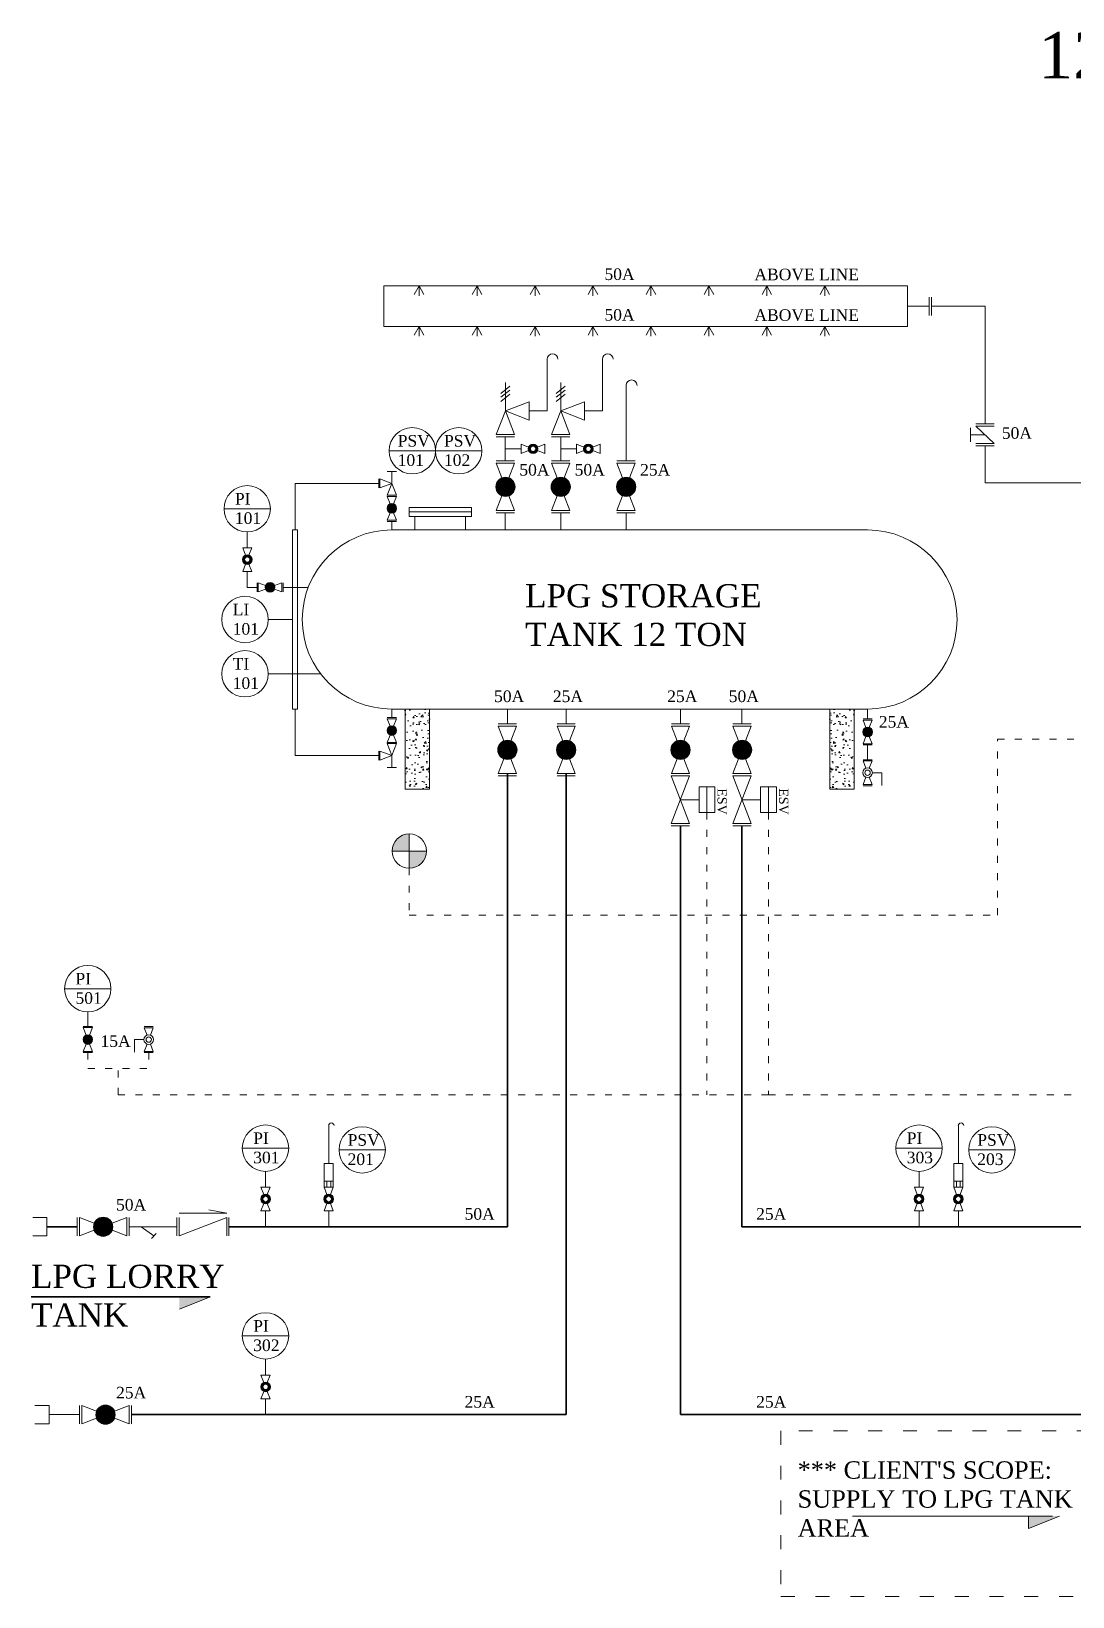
# Model space of a CAD drawing. Header units: inches. Extents: x 774 to 1084, y -870 to -660.
# Drawn here: x 813.7 to 903.5, y -795.3 to -660.3 of the extents above; entities that cross this region are included whole.
import ezdxf

# ---------------------------------------------------------------- set-up
doc = ezdxf.new("R2010")
doc.units = ezdxf.units.IN
doc.header["$MEASUREMENT"] = 0
doc.linetypes.add('ACAD_ISO03W100', pattern=[30, 12, -18])
doc.linetypes.add('ACAD_ISO08W100', pattern=[36, 24, -3, 6, -3])
doc.layers.get('0').update_dxf_attribs({"lineweight": 5})
for name, color, linetype, lineweight in [('AIR', 4, 'ACAD_ISO08W100', 5), ('LIQUID LINE', 5, 'Continuous', 35), ('TEXT', 1, 'Continuous', 5), ('VALVE', 7, 'Continuous', 5), ('VAPOR LINE', 2, 'Continuous', 35)]:
    doc.layers.add(name, color=color, linetype=linetype, lineweight=lineweight)
doc.styles.get("Standard").update_dxf_attribs({"font": 'times.ttf'})

# ---------------------------------------------------------------- blocks, each defined once
blk = doc.blocks.new('STRAINER')
for p, q in [((825.68, -548.83), (825.68, -547.26)), ((825.88, -548.83), (825.88, -547.26)), ((829.99, -548.83), (829.99, -547.26)), ((830.19, -548.83), (830.19, -547.26)), ((829.99, -548.05), (825.88, -548.05)), ((826.92, -548.05), (828.01, -548.83)), ((827.8, -549.06), (828.2, -548.64))]:
    blk.add_line(p, q)
blk = doc.blocks.new('CHECK VALVE')
for p, q in [((836.47, -546.89), (834.92, -546.58)), ((832.17, -548.83), (832.17, -547.26)), ((836.47, -546.89), (832.37, -546.89)), ((832.37, -548.83), (832.37, -547.26)), ((836.47, -547.26), (832.37, -548.83)), ((836.47, -548.83), (836.47, -547.26)), ((836.67, -548.83), (836.67, -547.26))]:
    blk.add_line(p, q)
blk = doc.blocks.new('GLOBLE')
h = blk.add_hatch(color=256)
h.dxf.hatch_style = 1
h.paths.add_polyline_path([(840.92, -548.05, 1), (842.58, -548.05, 1)])
for p, q in [((839.5, -548.83), (839.5, -547.26)), ((839.7, -548.83), (839.7, -547.26)), ((839.7, -547.26), (840.98, -547.75)), ((843.8, -547.26), (842.53, -547.75)), ((843.8, -548.83), (843.8, -547.26)), ((844, -548.83), (844, -547.26)), ((840.98, -548.34), (839.7, -548.83)), ((842.53, -548.34), (843.8, -548.83))]:
    blk.add_line(p, q)
blk.add_circle((841.75, -548.05), 0.83)
blk = doc.blocks.new('ESV')
for p, q in [((922.73, -504.32), (922.73, -502.96)), ((922.73, -502.96), (924.92, -502.96)), ((924.92, -504.32), (924.92, -502.96)), ((922.73, -503.64), (924.92, -503.64)), ((922.73, -504.32), (924.92, -504.32)), ((923.83, -505.93), (923.83, -504.32)), ((921.58, -506.72), (921.58, -505.14)), ((921.78, -506.72), (921.78, -505.14)), ((921.78, -505.14), (925.88, -506.72)), ((925.88, -505.14), (921.78, -506.72)), ((925.88, -506.72), (925.88, -505.14)), ((926.08, -506.72), (926.08, -505.14))]:
    blk.add_line(p, q)
at = {"insert": (922.84, -501.93), "char_height": 0.8, "attachment_point": 1}
blk.add_mtext_dynamic_manual_height_columns('ESV', width=0.6359, gutter_width=1, heights=[0], dxfattribs=at)
blk = doc.blocks.new('GAS ALARM')
h = blk.add_hatch(color=3)
h.paths.add_polyline_path([(844.78, -506.2), (846.25, -506.2), (846.25, -504.72, 0.414214)])
h.paths.add_polyline_path([(847.73, -506.2), (846.25, -506.2), (846.25, -507.67, 0.414214)])
for p, q in [((846.25, -504.72), (846.25, -507.67)), ((844.78, -506.2), (847.73, -506.2))]:
    blk.add_line(p, q)
blk.add_circle((846.25, -506.2), 1.48)
blk = doc.blocks.new('SAFETY VVVV')
at = {"layer": 'VALVE'}
for p, q in [((862.9, -470.89), (862.9, -466.44)), ((858.91, -469.39), (859.7, -468.77)), ((858.91, -469.72), (859.7, -469.1)), ((858.91, -470.07), (859.7, -469.46)), ((859.31, -470.89), (859.31, -468.45)), ((858.52, -472.94), (859.31, -470.89)), ((859.31, -470.89), (861.36, -470.1)), ((859.31, -470.89), (860.1, -472.94)), ((861.36, -471.68), (859.31, -470.89)), ((861.36, -470.1), (861.36, -471.68)), ((861.36, -470.89), (862.9, -470.89)), ((860.1, -472.94), (858.52, -472.94))]:
    blk.add_line(p, q, dxfattribs=at)
blk.add_arc((863.37, -466.44), 0.467, 0, 180, dxfattribs=at)
blk = doc.blocks.new('STOP VV')
at = {"layer": 'VALVE'}
h = blk.add_hatch(color=256, dxfattribs=at)
h.dxf.hatch_style = 1
h.paths.add_polyline_path([(1002.34, -533.21, 1), (1004, -533.21, 1)])
h.paths.add_polyline_path([(1003.64, -533.21, -1), (1002.71, -533.21, -1)], flags=16)
for p, q in [((1001.12, -534), (1001.12, -532.42)), ((1001.12, -532.42), (1002.4, -532.91)), ((1002.4, -533.51), (1001.12, -534)), ((1005.22, -532.42), (1003.95, -532.91)), ((1003.95, -533.51), (1005.22, -534)), ((1005.22, -534), (1005.22, -532.42))]:
    blk.add_line(p, q)
for radius in [0.83, 0.464]:
    blk.add_circle((1003.17, -533.21), radius)
blk = doc.blocks.new('LINE SAFETY VV')
for p, q in [((845.11, -533.12), (845.11, -529.87)), ((845.11, -538.58), (845.11, -537.22))]:
    blk.add_line(p, q)
for points in [[(844.71, -533.12), (845.5, -533.12), (845.5, -535.17), (844.71, -535.17)], [(844.71, -535.17), (845.5, -535.17), (845.5, -534.67), (844.71, -534.67)], [(844.96, -534.67), (845.28, -534.67), (845.28, -535.17), (844.96, -535.17)]]:
    blk.add_lwpolyline(points, close=True)
blk.add_arc((845.34, -529.87), 0.233, 0, 180)
at = {"layer": 'VALVE', "xscale": 0.5, "yscale": 0.5, "zscale": 0.5, "rotation": 270}
blk.add_blockref('STOP VV', (1111.71, -34.61), dxfattribs=at)
blk = doc.blocks.new('BALL VV')
for p, q in [((151.6, 155.26), (151.6, 156.87)), ((151.6, 156.87), (153.79, 156.87)), ((149.35, 153.64), (149.35, 155.21)), ((149.55, 153.64), (149.55, 155.21)), ((149.55, 155.21), (150.83, 154.72)), ((150.83, 154.13), (149.55, 153.64)), ((153.65, 155.21), (152.38, 154.72)), ((152.38, 154.13), (153.65, 153.64)), ((153.65, 153.64), (153.65, 155.21)), ((153.85, 153.64), (153.85, 155.21))]:
    blk.add_line(p, q)
for radius in [0.83, 0.464]:
    blk.add_circle((151.6, 154.42), radius)

msp = doc.modelspace()

# ---------------------------------------------------------------- hatches: boundary and pattern name
h = msp.add_hatch()
h.set_pattern_fill('AR-CONC', color=256, scale=0.2, style=0)
h.set_pattern_definition([(50, (-10, -215.3505), (1.4345204, -0.1255043), [0.15, -1.65]), (355, (-10, -215.3505), (-0.2775027, 1.5043843), [0.12, -1.32]), (100.4514, (-9.8805, -215.361), (1.1570188, 1.378879), [0.1274804, -1.4022842]), (46.1842, (-10, -214.9505), (2.134482, -0.331038), [0.225, -2.475]), (96.6356, (-9.8221, -214.978), (1.8693254, 1.9482357), [0.1912206, -2.103426]), (351.1842, (-10, -214.9505), (1.869324, 1.948237), [0.18, -1.98]), (21, (-9.8, -215.0505), (1.1938141, -0.8052378), [0.15, -1.65]), (326, (-9.8, -215.0505), (0.4866307, 1.4503), [0.12, -1.32]), (71.4514, (-9.7005, -215.1176), (1.6804453, 0.645061), [0.1274804, -1.4022842]), (37.5, (-10, -215.3505), (0.0243197, 0.6657877), [0, -1.304, 0, -1.34, 0, -1.325]), (7.5, (-10, -215.3505), (0.5261391, 0.7888234), [0, -0.764, 0, -1.274, 0, -0.505]), (327.5, (-10.446, -215.3505), (1.06764487, -0.04510974), [0, -0.5, 0, -1.56, 0, -2.07]), (317.5, (-10.646, -215.3505), (1.1663723, 0.20021), [0, -0.65, 0, -1.036, 0, -1.47])])
h.paths.add_polyline_path([(848, -718.76), (845.9, -718.76), (845.9, -725.66), (848, -725.66)])
h = msp.add_hatch()
h.set_pattern_fill('AR-CONC', color=256, scale=0.2, style=0)
h.set_pattern_definition([(130, (1740.5144, -215.3505), (-1.4345204, -0.1255043), [0.15, -1.65]), (185, (1740.5144, -215.3505), (0.2775027, 1.5043843), [0.12, -1.32]), (79.5486, (1740.3948, -215.361), (-1.1570188, 1.378879), [0.1274804, -1.4022842]), (133.8158, (1740.5144, -214.9505), (-2.134482, -0.331038), [0.225, -2.475]), (83.3644, (1740.3365, -214.978), (-1.8693254, 1.9482357), [0.1912206, -2.103426]), (188.8158, (1740.5144, -214.9505), (-1.869324, 1.948237), [0.18, -1.98]), (159, (1740.3144, -215.0505), (-1.1938141, -0.8052378), [0.15, -1.65]), (214, (1740.3144, -215.0505), (-0.4866307, 1.4503), [0.12, -1.32]), (108.5486, (1740.2149, -215.1176), (-1.6804453, 0.645061), [0.1274804, -1.4022842]), (142.5, (1740.51436, -215.3505), (-0.0243197, 0.6657877), [0, -1.304, 0, -1.34, 0, -1.325]), (172.5, (1740.51436, -215.3505), (-0.5261391, 0.7888234), [0, -0.764, 0, -1.274, 0, -0.505]), (212.5, (1740.96036, -215.3505), (-1.06764487, -0.04510974), [0, -0.5, 0, -1.56, 0, -2.07]), (222.5, (1741.1604, -215.3505), (-1.1663723, 0.20021), [0, -0.65, 0, -1.036, 0, -1.47])])
h.paths.add_polyline_path([(882.52, -725.66), (884.61, -725.66), (884.61, -718.76), (882.52, -718.76)])
h = msp.add_hatch(color=256)
h.dxf.hatch_style = 1
h.paths.add_polyline_path([(826.42, -769.43), (826.42, -770.51), (829.09, -769.43)])
h = msp.add_hatch(color=256)
h.dxf.hatch_style = 1
h.paths.add_polyline_path([(899.66, -788.35), (899.66, -789.42), (902.33, -788.35)])

# ---------------------------------------------------------------- linework, layer by layer
at = {"color": 3}
for p, q in [((844.04, -682.28), (887.29, -682.28)), ((844.04, -682.28), (844.04, -685.78)), ((847.09, -682.28), (846.67, -683.02)), ((847.09, -683.12), (847.09, -682.28)), ((847.09, -682.28), (847.5, -683.02)), ((852.09, -682.28), (851.67, -683.02)), ((852.09, -683.12), (852.09, -682.28)), ((852.09, -682.28), (852.5, -683.02)), ((857.09, -682.28), (856.67, -683.02)), ((857.09, -683.12), (857.09, -682.28)), ((857.09, -682.28), (857.5, -683.02)), ((862.09, -682.28), (861.67, -683.02)), ((862.09, -683.12), (862.09, -682.28)), ((862.09, -682.28), (862.5, -683.02)), ((867.09, -682.28), (866.67, -683.02)), ((867.09, -683.12), (867.09, -682.28)), ((867.09, -682.28), (867.5, -683.02)), ((872.09, -682.28), (871.67, -683.02)), ((872.09, -683.12), (872.09, -682.28)), ((872.09, -682.28), (872.5, -683.02)), ((877.09, -682.28), (876.67, -683.02)), ((877.09, -683.12), (877.09, -682.28)), ((877.09, -682.28), (877.5, -683.02)), ((882.09, -682.28), (881.67, -683.02)), ((882.09, -683.12), (882.09, -682.28)), ((882.09, -682.28), (882.5, -683.02)), ((887.29, -682.28), (889.21, -682.28)), ((889.21, -682.28), (889.21, -685.78)), ((889.21, -684.03), (891.09, -684.03)), ((891.29, -684.03), (895.91, -684.03)), ((895.91, -684.03), (895.91, -694.17)), ((844.04, -685.78), (887.29, -685.78)), ((847.09, -685.78), (846.67, -686.52)), ((847.09, -686.62), (847.09, -685.78)), ((847.09, -685.78), (847.5, -686.52)), ((852.09, -685.78), (851.67, -686.52)), ((852.09, -686.62), (852.09, -685.78)), ((852.09, -685.78), (852.5, -686.52)), ((857.09, -685.78), (856.67, -686.52)), ((857.09, -686.62), (857.09, -685.78)), ((857.09, -685.78), (857.5, -686.52)), ((862.09, -685.78), (861.67, -686.52)), ((862.09, -686.62), (862.09, -685.78)), ((862.09, -685.78), (862.5, -686.52)), ((867.09, -685.78), (866.67, -686.52)), ((867.09, -686.62), (867.09, -685.78)), ((867.09, -685.78), (867.5, -686.52)), ((872.09, -685.78), (871.67, -686.52)), ((872.09, -686.62), (872.09, -685.78)), ((872.09, -685.78), (872.5, -686.52)), ((877.09, -685.78), (876.67, -686.52)), ((877.09, -686.62), (877.09, -685.78)), ((877.09, -685.78), (877.5, -686.52)), ((882.09, -685.78), (881.67, -686.52)), ((882.09, -686.62), (882.09, -685.78)), ((882.09, -685.78), (882.5, -686.52)), ((887.29, -685.78), (889.21, -685.78)), ((895.91, -696.06), (895.91, -699.25)), ((933.86, -699.25), (895.91, -699.25))]:
    msp.add_line(p, q, dxfattribs=at)
for p, q in [((891.09, -684.82), (891.09, -683.24)), ((891.29, -684.82), (891.29, -683.24)), ((864.95, -697.35), (864.95, -690.85)), ((894.64, -695.73), (894.64, -694.5)), ((896.7, -694.17), (895.12, -694.17)), ((896.7, -694.37), (895.12, -694.37)), ((895.12, -694.37), (896.7, -695.86)), ((853.74, -695.3), (855.32, -695.3)), ((854.53, -695.3), (854.53, -697.35)), ((855.9, -696.32), (854.53, -696.32)), ((858.52, -695.3), (860.1, -695.3)), ((859.31, -695.3), (859.31, -697.35)), ((860.67, -696.32), (859.31, -696.32)), ((895.91, -695.12), (894.64, -695.12)), ((896.7, -695.86), (895.12, -695.86)), ((896.7, -696.06), (895.12, -696.06)), ((844.51, -696.49), (848.51, -696.49)), ((848.51, -696.49), (852.51, -696.49)), ((860.1, -697.55), (858.52, -697.55)), ((843.62, -698.91), (843.62, -699.7)), ((843.72, -698.91), (843.72, -699.7)), ((844.74, -699.31), (843.72, -698.91)), ((845.14, -698.28), (844.35, -698.28)), ((844.74, -699.31), (844.74, -698.28)), ((843.62, -699.31), (836.4, -699.31)), ((836.4, -703.32), (836.4, -699.31)), ((843.72, -699.7), (844.74, -699.31)), ((844.35, -700.33), (844.74, -699.31)), ((845.14, -700.33), (844.35, -700.33)), ((845.14, -700.43), (844.35, -700.43)), ((844.74, -699.31), (845.14, -700.33)), ((830.27, -701.49), (834.27, -701.49)), ((844.74, -703.32), (844.74, -702.58)), ((854.53, -703.32), (854.53, -701.85)), ((859.31, -703.32), (859.31, -701.85)), ((864.95, -703.32), (864.95, -701.85)), ((832.27, -703.49), (832.27, -704.85)), ((836.61, -703.32), (836.19, -703.32)), ((836.19, -703.32), (836.19, -718.76)), ((836.61, -703.32), (836.61, -718.76)), ((832.27, -706.9), (832.27, -708.27)), ((832.27, -708.27), (833.12, -708.27)), ((835.37, -708.27), (837.53, -708.27)), ((834.08, -711.04), (836.19, -711.04)), ((834.08, -715.72), (838.6, -715.72)), ((836.61, -718.76), (836.19, -718.76)), ((836.4, -718.76), (836.4, -722.77)), ((844.74, -718.76), (844.74, -719.49)), ((854.71, -718.76), (854.71, -720.03)), ((859.78, -718.76), (859.78, -720.03)), ((869.63, -718.76), (869.63, -720.03)), ((874.94, -718.76), (874.94, -720.03)), ((885.77, -719.61), (885.77, -718.76)), ((845.14, -721.64), (844.35, -721.64)), ((845.14, -721.74), (844.35, -721.74)), ((844.35, -721.74), (844.74, -722.77)), ((844.74, -722.77), (845.14, -721.74)), ((885.77, -721.76), (885.77, -723.12)), ((843.62, -722.77), (836.4, -722.77)), ((843.62, -723.17), (843.62, -722.38)), ((843.72, -723.17), (843.72, -722.38)), ((843.72, -722.38), (844.74, -722.77)), ((844.74, -722.77), (843.72, -723.17)), ((844.74, -722.77), (844.74, -723.8)), ((845.14, -723.8), (844.35, -723.8)), ((816.52, -742.87), (820.52, -742.87)), ((818.52, -744.87), (818.52, -746.23)), ((831.85, -756.62), (835.85, -756.62)), ((840.2, -756.77), (844.19, -756.77)), ((888.21, -756.62), (892.21, -756.62)), ((894.49, -756.77), (898.49, -756.77)), ((833.85, -758.61), (833.85, -759.98)), ((890.21, -758.61), (890.21, -759.98)), ((833.85, -762.03), (833.85, -763.4)), ((890.21, -762.03), (890.21, -763.4)), ((815, -762.61), (813.77, -762.61)), ((815, -762.61), (815, -764.19)), ((815, -764.19), (813.77, -764.19)), ((829.09, -769.43), (826.42, -770.51)), ((831.85, -772.81), (835.85, -772.81)), ((833.85, -774.81), (833.85, -776.18)), ((833.85, -778.23), (833.85, -779.59)), ((815.2, -778.8), (813.97, -778.8)), ((815.2, -778.8), (815.2, -780.38)), ((817.8, -779.59), (815.2, -779.59)), ((815.2, -780.38), (813.97, -780.38)), ((884.46, -788.35), (901.71, -788.35)), ((902.33, -788.35), (899.66, -789.42)), ((899.66, -789.42), (899.66, -788.35))]:
    msp.add_line(p, q)
at = {"linetype": 'ACAD_ISO03W100', "ltscale": 0.05}
for p, q in [((896.97, -736.52), (896.97, -721.36)), ((896.97, -721.36), (906.12, -721.36)), ((846.25, -732.49), (846.25, -736.52)), ((846.25, -736.52), (896.97, -736.52))]:
    msp.add_line(p, q, dxfattribs=at)
for points in [[(846.24, -702.15), (851.6, -702.15), (851.6, -701.39), (846.24, -701.39)], [(846.73, -703.32), (851.11, -703.32), (851.11, -702.15), (846.73, -702.15)], [(845.9, -718.76), (848, -718.76), (848, -725.66), (845.9, -725.66)], [(884.61, -718.76), (882.52, -718.76), (882.52, -725.66), (884.61, -725.66)]]:
    msp.add_lwpolyline(points, close=True)
for points in [[(844.74, -703.32), (885.77, -703.32)], [(885.77, -718.76), (844.74, -718.76)]]:
    msp.add_lwpolyline(points)
at = {"color": 1, "linetype": 'ACAD_ISO03W100', "ltscale": 0.1}
msp.add_lwpolyline([(878.29, -795.29), (929.03, -795.29), (929.03, -781), (878.29, -781)], close=True, dxfattribs=at)
for centre in [(846.51, -696.49), (850.51, -696.49), (832.27, -701.49), (832.08, -711.04), (832.08, -715.72), (818.52, -742.87), (833.85, -756.62), (842.19, -756.77), (890.21, -756.62), (896.49, -756.77), (833.85, -772.81)]:
    msp.add_circle(centre, 2)
for centre, radius, start, end in [((865.42, -690.85), 0.467, 0, 180), ((844.74, -711.04), 7.72, 90, 270), ((885.77, -711.04), 7.72, 270, 90)]:
    msp.add_arc(centre, radius, start, end)
at = {"layer": 'AIR', "linetype": 'ACAD_ISO03W100', "ltscale": 0.05}
for p, q in [((871.92, -727.68), (871.92, -752.02)), ((877.23, -727.68), (877.23, -752.02)), ((818.52, -748.39), (818.52, -749.75)), ((823.78, -748.39), (823.78, -749.75)), ((818.52, -749.75), (823.78, -749.75)), ((821.15, -752.02), (821.15, -749.82)), ((877.23, -752.02), (821.15, -752.02)), ((877.23, -752.02), (906.66, -752.02))]:
    msp.add_line(p, q, dxfattribs=at)
at = {"layer": 'LIQUID LINE'}
for p, q in [((854.71, -724.33), (854.71, -763.4)), ((874.94, -728.83), (874.94, -763.4)), ((817.6, -763.4), (815, -763.4)), ((854.71, -763.4), (830.71, -763.4)), ((874.94, -763.4), (940.39, -763.4))]:
    msp.add_line(p, q, dxfattribs=at)
at = {"layer": 'VALVE'}
msp.add_line((846.24, -701.77), (851.6, -701.77), dxfattribs=at)
at = {"layer": 'VAPOR LINE'}
for p, q in [((859.78, -724.33), (859.78, -779.59)), ((869.63, -728.83), (869.63, -779.59)), ((813.65, -769.43), (829.09, -769.43)), ((859.78, -779.59), (822.3, -779.59)), ((869.63, -779.59), (952.78, -779.59))]:
    msp.add_line(p, q, dxfattribs=at)

# ---------------------------------------------------------------- block references
at = {"xscale": -1, "rotation": 90}
for p in [(306.49, 142.15), (311.26, 142.15), (316.9, 142.15)]:
    msp.add_blockref('GLOBLE', p, dxfattribs=at)
at = {"yscale": 0.5, "zscale": 0.5}
for name, p, xscale, rotation in [('GLOBLE', (570.72, -280.58), -0.5, 90), ('GLOBLE', (413.37, -982.29), -0.5, 180), ('GLOBLE', (570.72, -1141.49), 0.5, 90.00000000000001), ('GLOBLE', (611.75, -1141.61), 0.5, 90), ('BALL VV', (808.56, -648.45), 0.5, 270), ('GLOBLE', (544.5, -326.38), -0.5, 90), ('BALL VV', (900.99, -671.46), -0.5, 90)]:
    msp.add_blockref(name, p, dxfattribs=dict(at, xscale=xscale, rotation=rotation))
for name, p, rotation in [('GLOBLE', (306.66, -1564.03), 90), ('GLOBLE', (311.73, -1564.03), 90), ('GLOBLE', (321.59, -1564.03), 90), ('GLOBLE', (326.9, -1564.03), 90), ('ESV', (1375.56, 197.25), 270), ('ESV', (1380.87, 197.25), 270)]:
    msp.add_blockref(name, p, dxfattribs=dict(rotation=rotation))
for name, p in [('GAS ALARM', (0, -224.81)), ('GLOBLE', (-21.9, -215.35)), ('CHECK VALVE', (-5.97, -215.35)), ('STRAINER', (-3.78, -215.35)), ('GLOBLE', (-21.7, -231.55))]:
    msp.add_blockref(name, p)
at = {"layer": 'VALVE'}
for name, p in [('SAFETY VVVV', (-4.77, -222.16)), ('SAFETY VVVV', (0, -222.16)), ('LINE SAFETY VV', (-5.81, -224.81)), ('LINE SAFETY VV', (48.49, -224.81))]:
    msp.add_blockref(name, p, dxfattribs=at)
at = {"layer": 'VALVE', "xscale": 0.5, "yscale": 0.5, "zscale": 0.5}
for p, rotation in [((1358.51, -962.93), 180), ((1363.28, -962.93), 180), ((1098.88, -204.29), 270), ((1100.46, -259.42), 270), ((1156.81, -259.42), 270), ((1100.46, -275.62), 270)]:
    msp.add_blockref('STOP VV', p, dxfattribs=dict(at, rotation=rotation))

# ---------------------------------------------------------------- texts
at = {"attachment_point": 1}
for s, width, insert, char_height in [('50A', 4.6482, (863.08, -680.77), 1), ('50A', 4.6482, (863.08, -684.27), 1), ('50A', 4.6482, (897.35, -694.46), 1), ('PSV\\P101', 4.6482, (845.25, -695.13), 1), ('PSV\\P102', 4.6482, (849.24, -695.13), 1), ('50A', 4.6482, (855.74, -697.63), 1), ('50A', 4.6482, (860.51, -697.63), 1), ('25A', 4.6482, (866.15, -697.63), 1), ('PI\\P101', 4.6482, (831.21, -700.13), 1), ('LI\\P101', 4.6482, (831.02, -709.68), 1), ('TI\\P101', 4.6482, (831.02, -714.36), 1), ('50A', 4.6482, (853.56, -717.16), 1), ('25A', 4.6482, (858.63, -717.16), 1), ('25A', 4.6482, (868.49, -717.16), 1), ('50A', 4.6482, (873.8, -717.16), 1), ('25A', 4.6482, (886.74, -719.36), 1), ('PI\\P501', 4.6482, (817.46, -741.51), 1), ('15A', 4.6482, (819.62, -746.89), 1), ('PI\\P301', 4.6482, (832.79, -755.26), 1), ('PSV\\P201', 4.6482, (840.93, -755.41), 1), ('PI\\P303', 4.6482, (889.15, -755.26), 1), ('PSV\\P203', 4.6482, (895.23, -755.41), 1), ('50A', 4.6482, (820.96, -761), 1), ('50A', 4.6482, (851.02, -761.79), 1), ('25A', 4.6482, (876.16, -761.79), 1), ('PI\\P302', 4.6482, (832.79, -771.45), 1), ('25A', 4.6482, (820.96, -777.2), 1), ('25A', 4.6482, (851.02, -777.99), 1), ('25A', 4.6482, (876.16, -777.99), 1), ("*** CLIENT'S SCOPE:\\PSUPPLY TO LPG TANK AREA", 24.0358, (879.74, -783.62), 1.5)]:
    msp.add_mtext_dynamic_manual_height_columns(s, width=width, gutter_width=1, heights=[0], dxfattribs=dict(at, insert=insert, char_height=char_height))
at = {"color": 3, "char_height": 1, "attachment_point": 1}
for insert in [(876.01, -680.79), (876.01, -684.29)]:
    msp.add_mtext_dynamic_manual_height_columns('ABOVE LINE', width=9.5004, gutter_width=1, heights=[0], dxfattribs=dict(at, insert=insert))
at = {"layer": 'TEXT', "attachment_point": 1}
for s, width, insert, char_height in [('12 TON - 200 KG/HR', 249.7216, (900.49, -660.39), 4), ('LPG STORAGE\\PTANK 12 TON', 30.8542, (856.24, -707.99), 2), ('LPG LORRY\\PTANK', 30.8542, (813.63, -766.67), 2)]:
    msp.add_mtext_dynamic_manual_height_columns(s, width=width, gutter_width=1, heights=[0], dxfattribs=dict(at, insert=insert, char_height=char_height))

doc.saveas('drawing.dxf')
